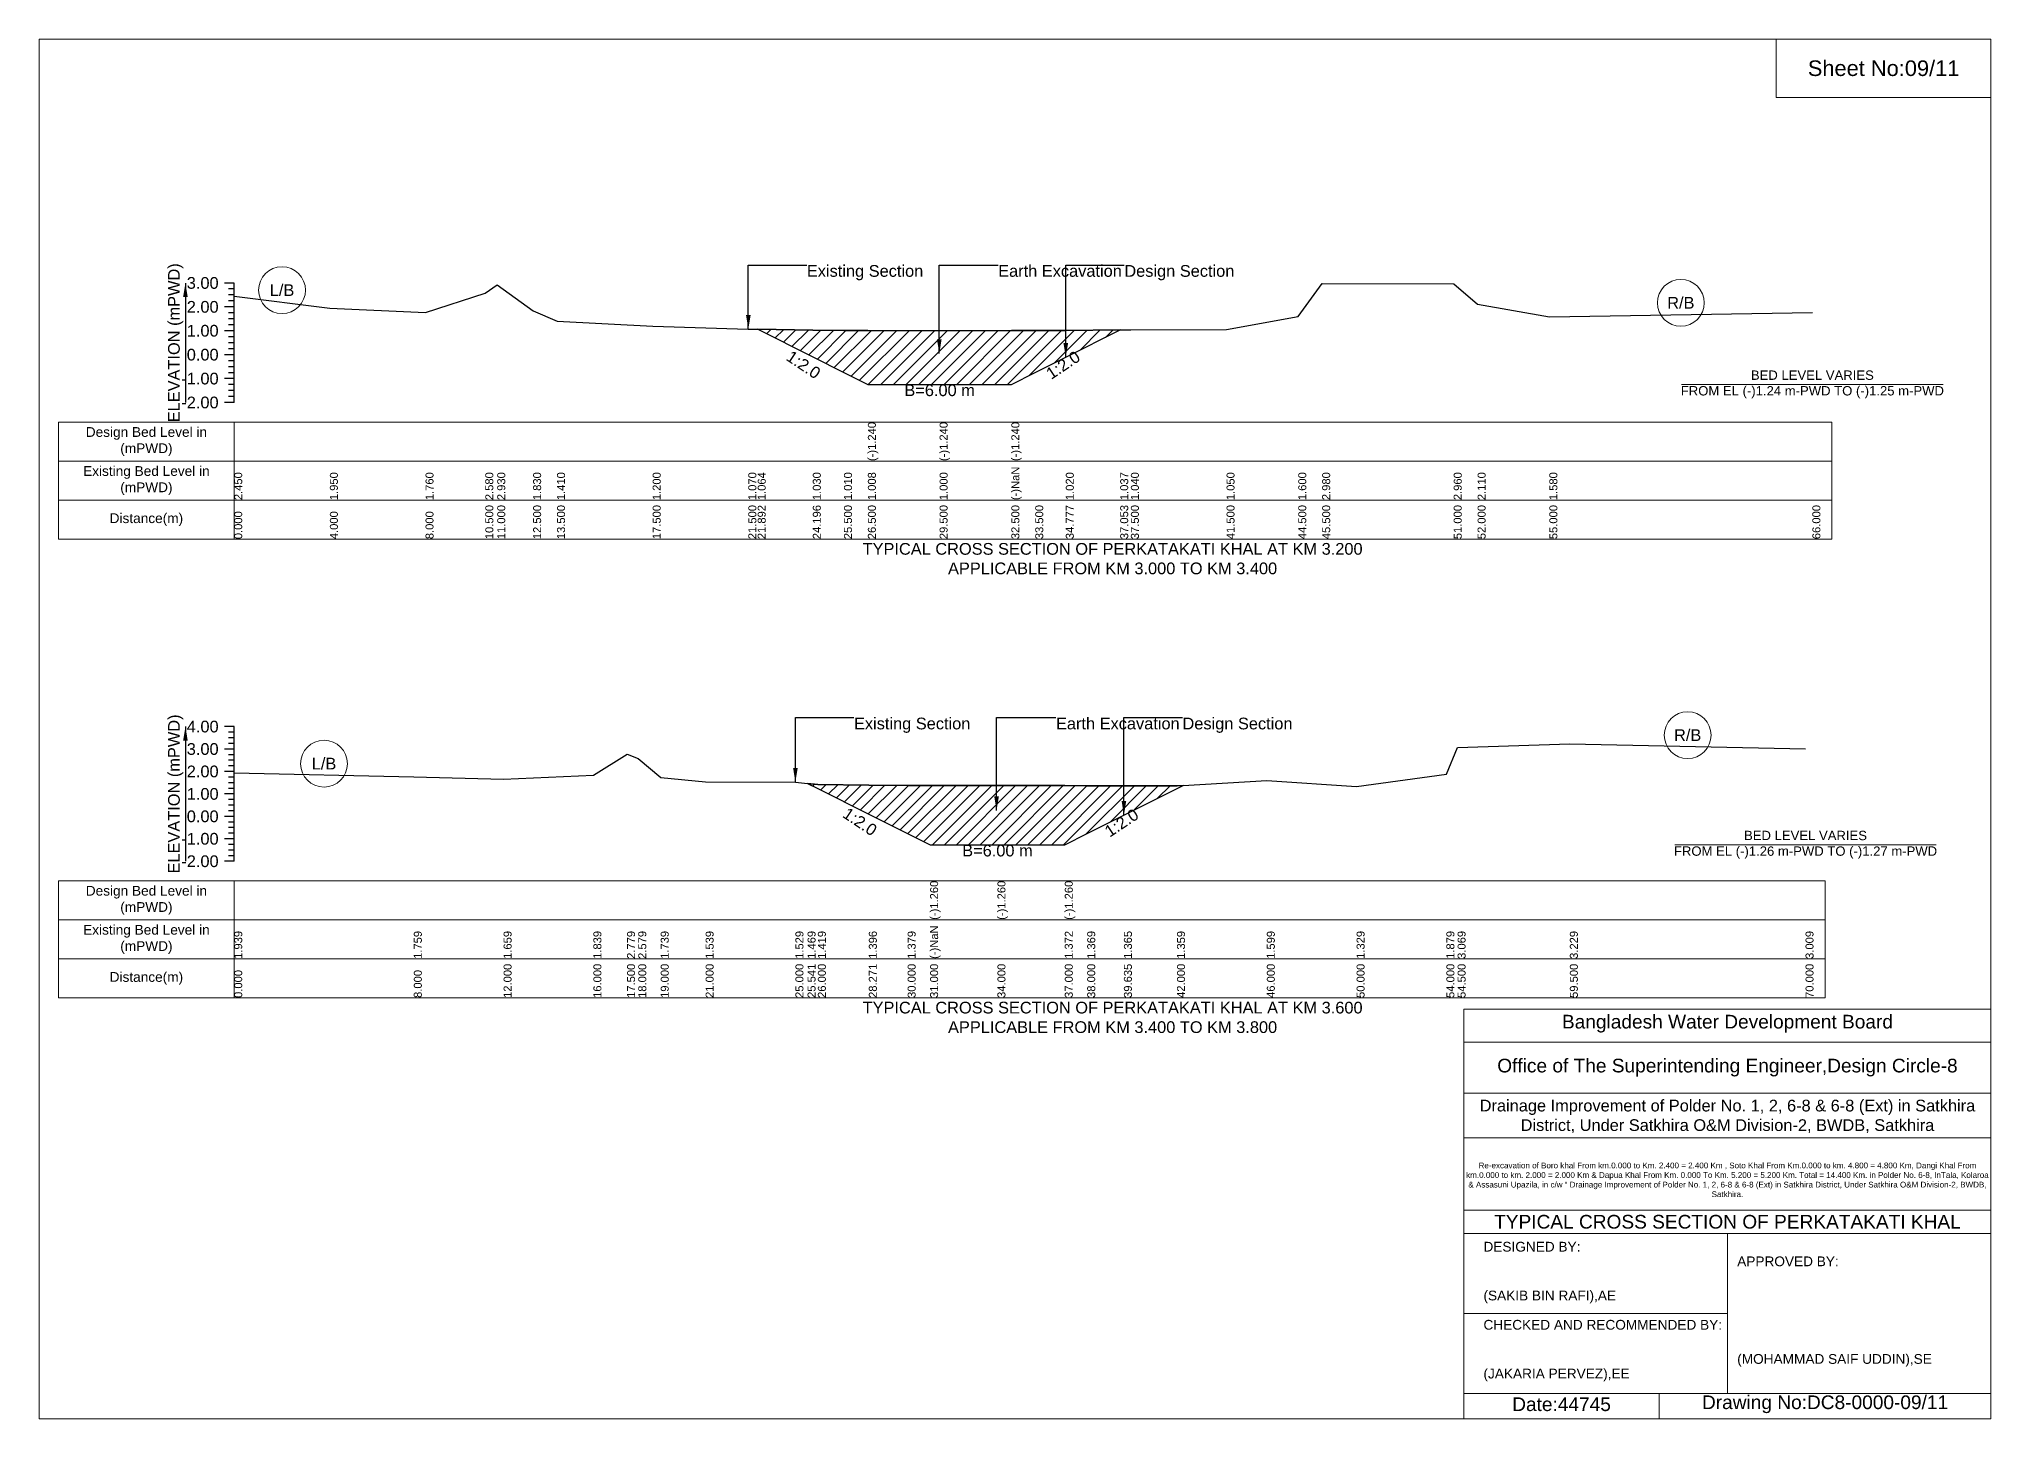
# Model space of a CAD drawing. Header units: inches. Extents: x 91000 to 208000, y -5656 to 20000.
# Drawn here: x 180000 to 188000, y -5656 to 0 of the extents above; entities that cross this region are included whole.
import ezdxf

# ---------------------------------------------------------------- set-up
doc = ezdxf.new("R2010")
doc.units = ezdxf.units.IN
doc.header["$LTSCALE"] = 7
doc.header["$MEASUREMENT"] = 0
for name, color, linetype, lineweight in [('Cross section Data Border', 7, 'Continuous', 9), ('Cross Section Labels', 7, 'Continuous', 9), ('Existing_Bed_Level for Xsection', 7, 'Continuous', 25)]:
    doc.layers.add(name, color=color, linetype=linetype, lineweight=lineweight)
doc.styles.get("Standard").update_dxf_attribs({"font": 'arial.ttf'})
doc.dimstyles.get("Standard").update_dxf_attribs({"dimtxt": 0.18, "dimasz": 0.18, "dimexe": 0.18, "dimexo": 0.0625, "dimgap": 0.09, "dimtad": 0, "dimtih": 1, "dimtoh": 1, "dimdec": 4, "dimzin": 0, "dimdsep": 46, "dimtxsty": 'Standard', "dimcen": 0.09, "dimadec": 0, "dimazin": 0, "dimtfac": 1, "dimtdec": 4, "dimtofl": 0, "dimtmove": 0, "dimatfit": 3, "dimfxl": 1, "dimtolj": 1, "dimtzin": 0, "dimarcsym": 0})

msp = doc.modelspace()

# ---------------------------------------------------------------- hatches: boundary and pattern name
at = {"layer": 'Existing_Bed_Level for Xsection'}
h = msp.add_hatch(dxfattribs=at)
h.set_pattern_fill('ANSI31', color=256, scale=294, style=0)
h.paths.add_polyline_path([(182945.4, -1189.7), (183171.2, -1302.6), (183299, -1366.5), (183397, -1415.5), (183691, -1415.5), (183985, -1415.5), (184083, -1366.5), (184208.1, -1304), (184431.2, -1192.4), (184208.1, -1194.1), (184083, -1195), (183985, -1195.3), (183691, -1196), (183397, -1195.3), (183299, -1195), (183171.2, -1193.1)])
h = msp.add_hatch(dxfattribs=at)
h.set_pattern_fill('ANSI31', color=256, scale=276, style=0)
h.paths.add_polyline_path([(183149.8, -3051.1), (183192, -3072.2), (183400.9, -3176.6), (183560, -3256.2), (183652, -3302.2), (183928, -3302.2), (184204, -3302.2), (184296, -3256.2), (184446.4, -3181), (184664, -3072.2), (184688.9, -3059.7), (184664, -3061.2), (184446.4, -3060.7), (184296, -3060.3), (184204, -3060.1), (183928, -3059.4), (183652, -3059.4), (183560, -3059.4), (183400.9, -3057.8), (183192, -3055.7)])

# ---------------------------------------------------------------- linework, layer by layer
at = {"layer": 'Cross section Data Border'}
for points in [[(180080, -1570), (187348, -1570), (187348, -2050), (180080, -2050)], [(180080, -3450.3), (187320, -3450.3), (187320, -3930.3), (180080, -3930.3)]]:
    msp.add_lwpolyline(points, close=True, dxfattribs=at)
for points in [[(180800, -1570), (180800, -2050)], [(180080, -1730), (187348, -1730)], [(180080, -1890), (187348, -1890)], [(180800, -3450.3), (180800, -3930.3)], [(180080, -3610.3), (187320, -3610.3)], [(180080, -3770.3), (187320, -3770.3)]]:
    msp.add_lwpolyline(points, dxfattribs=at)
at = {"layer": 'Cross Section Labels'}
for points in [[(180000, 0), (188000, 0), (188000, -5656), (180000, -5656)], [(187120, 0), (188000, 0), (188000, -240), (187120, -240)]]:
    msp.add_lwpolyline(points, close=True, dxfattribs=at)
for points in [[(186732.2, -1415.5), (187803.8, -1415.5)], [(186704.2, -3302.2), (187775.8, -3302.2)], [(185840, -5656), (185840, -3976), (188000, -3976)], [(185840, -4112), (188000, -4112)], [(185840, -4320), (188000, -4320)], [(185840, -4504), (188000, -4504)], [(185840, -4800), (188000, -4800)], [(185840, -4896), (188000, -4896)], [(186920, -4896), (186920, -5552)], [(185840, -5224), (186920, -5224)], [(185840, -5552), (188000, -5552)], [(186640, -5552), (186640, -5656)]]:
    msp.add_lwpolyline(points, dxfattribs=at)
for centre in [(180996, -1029.4), (186729, -1081.3), (186757, -2853.3), (181168, -2970.2)]:
    msp.add_circle(centre, 96, dxfattribs=at)
at = {"layer": 'Existing_Bed_Level for Xsection'}
for points in [[(180800, -1000), (180760, -1000)], [(180800, -1024.5), (180776, -1024.5)], [(180800, -1490), (180800, -1392), (180800, -1294), (180800, -1196), (180800, -1098), (180800, -1000)], [(180800, -1053.9), (181192, -1102.9), (181584, -1121.5), (181829, -1041.2), (181878, -1006.9), (182025, -1114.7), (182123, -1155.8), (182515, -1176.4), (182907, -1189.1), (182945.4, -1189.7), (183171.2, -1193.1), (183299, -1195), (183397, -1195.3), (183397, -1195.3), (183691, -1196), (183691, -1196), (183985, -1195.3), (183985, -1195.3), (184083, -1195), (184208.1, -1194.1), (184431.2, -1192.4), (184475, -1192.1), (184867, -1191.1), (185161, -1137.2), (185259, -1002), (185798, -1003.9), (185896, -1087.2), (186190, -1139.2), (187268, -1121.5)], [(180800, -1098), (180760, -1098)], [(180800, -1049), (180776, -1049)], [(180800, -1073.5), (180776, -1073.5)], [(180800, -1196), (180760, -1196)], [(180800, -1122.5), (180776, -1122.5)], [(180800, -1147), (180776, -1147)], [(180800, -1171.5), (180776, -1171.5)], [(180800, -1220.5), (180776, -1220.5)], [(180800, -1245), (180776, -1245)], [(180800, -1269.5), (180776, -1269.5)], [(180800, -1294), (180760, -1294)], [(180800, -1318.5), (180776, -1318.5)], [(180800, -1343), (180776, -1343)], [(180800, -1392), (180760, -1392)], [(180800, -1367.5), (180776, -1367.5)], [(180800, -1416.5), (180776, -1416.5)], [(180800, -1490), (180760, -1490)], [(180800, -1441), (180776, -1441)], [(180800, -1465.5), (180776, -1465.5)], [(180800, -2818.3), (180760, -2818.3)], [(180800, -2841.3), (180776, -2841.3)], [(180800, -2864.3), (180776, -2864.3)], [(180800, -3370.3), (180800, -3278.3), (180800, -3186.3), (180800, -3094.3), (180800, -3002.3), (180800, -2910.3), (180800, -2818.3)], [(180800, -2910.3), (180760, -2910.3)], [(180800, -2887.3), (180776, -2887.3)], [(180800, -2933.3), (180776, -2933.3)], [(180800, -2956.3), (180776, -2956.3)], [(180800, -3007.9), (181536, -3024.4), (181904, -3033.6), (182272, -3017.1), (182410, -2930.6), (182456, -2949), (182548, -3026.3), (182732, -3044.7), (183100, -3045.6), (183149.8, -3051.1), (183192, -3055.7), (183400.9, -3057.8), (183560, -3059.4), (183652, -3059.4), (183652, -3059.4), (183928, -3059.4), (183928, -3059.4), (184204, -3060.1), (184204, -3060.1), (184296, -3060.3), (184446.4, -3060.7), (184664, -3061.2), (184688.9, -3059.7), (185032, -3039.2), (185400, -3064), (185768, -3013.4), (185814, -2903.9), (186274, -2889.2), (187240, -2909.4)], [(180800, -3002.3), (180760, -3002.3)], [(180800, -2979.3), (180776, -2979.3)], [(180800, -3025.3), (180776, -3025.3)], [(180800, -3094.3), (180760, -3094.3)], [(180800, -3048.3), (180776, -3048.3)], [(180800, -3071.3), (180776, -3071.3)], [(180800, -3117.3), (180776, -3117.3)], [(180800, -3186.3), (180760, -3186.3)], [(180800, -3140.3), (180776, -3140.3)], [(180800, -3163.3), (180776, -3163.3)], [(180800, -3278.3), (180760, -3278.3)], [(180800, -3209.3), (180776, -3209.3)], [(180800, -3232.3), (180776, -3232.3)], [(180800, -3255.3), (180776, -3255.3)], [(180800, -3301.3), (180776, -3301.3)], [(180800, -3324.3), (180776, -3324.3)], [(180800, -3347.3), (180776, -3347.3)], [(180800, -3370.3), (180760, -3370.3)]]:
    msp.add_lwpolyline(points, dxfattribs=at)
for points in [[(182945.4, -1189.7), (182945.4, -1189.7), (183171.2, -1302.6), (183299, -1366.5), (183397, -1415.5), (183397, -1415.5), (183691, -1415.5), (183691, -1415.5), (183985, -1415.5), (183985, -1415.5), (184083, -1366.5), (184208.1, -1304), (184431.2, -1192.4), (184208.1, -1194.1), (184083, -1195), (183985, -1195.3), (183985, -1195.3), (183691, -1196), (183691, -1196), (183397, -1195.3), (183397, -1195.3), (183299, -1195), (183171.2, -1193.1), (182945.4, -1189.7)], [(183149.8, -3051.1), (183149.8, -3051.1), (183192, -3072.2), (183400.9, -3176.6), (183560, -3256.2), (183652, -3302.2), (183652, -3302.2), (183928, -3302.2), (183928, -3302.2), (184204, -3302.2), (184204, -3302.2), (184296, -3256.2), (184446.4, -3181), (184664, -3072.2), (184688.9, -3059.7), (184664, -3061.2), (184446.4, -3060.7), (184296, -3060.3), (184204, -3060.1), (184204, -3060.1), (183928, -3059.4), (183928, -3059.4), (183652, -3059.4), (183652, -3059.4), (183560, -3059.4), (183400.9, -3057.8), (183192, -3055.7), (183149.8, -3051.1)]]:
    msp.add_lwpolyline(points, close=True, dxfattribs=at)

# ---------------------------------------------------------------- texts
at = {"layer": 'Cross section Data Border', "char_height": 40, "width": 640, "attachment_point": 5}
for s, insert in [('Design Bed Level in (mPWD)', (180440, -1650)), ('Existing Bed Level in (mPWD)', (180440, -1810)), ('Distance(m)', (180440, -1970)), ('Design Bed Level in (mPWD)', (180440, -3530.3)), ('Existing Bed Level in (mPWD)', (180440, -3690.3)), ('Distance(m)', (180440, -3850.3))]:
    msp.add_mtext(s, dxfattribs=dict(at, insert=insert))
at = {"layer": 'Cross Section Labels'}
for s, insert, char_height, attachment_point in [('Sheet No:09/11', (187560, -120), 64, 5), ('Existing Section', (183147, -926.5), 48, 1), ('Earth Excavation', (183931, -926.5), 48, 1), ('Design Section', (184448.1, -926.5), 48, 1), ('L/B', (180996, -1029.4), 48, 5), ('R/B', (186729, -1081.3), 48, 5), ('BED LEVEL VARIES ^JFROM EL (-)1.24 m-PWD TO (-)1.25 m-PWD', (187268, -1415.5), 38.4, 5), ('B=6.00 m', (183691, -1415.5), 48, 2), ('TYPICAL CROSS SECTION OF PERKATAKATI KHAL AT KM 3.200^JAPPLICABLE FROM KM 3.000 TO KM 3.400', (184400, -2130), 48, 5), ('Existing Section', (183340, -2781.5), 48, 1), ('Earth Excavation', (184168, -2781.5), 48, 1), ('Design Section', (184686.4, -2781.5), 48, 1), ('R/B', (186757, -2853.3), 48, 5), ('L/B', (181168, -2970.2), 48, 5), ('BED LEVEL VARIES ^JFROM EL (-)1.26 m-PWD TO (-)1.27 m-PWD', (187240, -3302.2), 38.4, 5), ('B=6.00 m', (183928, -3302.2), 48, 2), ('TYPICAL CROSS SECTION OF PERKATAKATI KHAL AT KM 3.600^JAPPLICABLE FROM KM 3.400 TO KM 3.800', (184400, -4010.3), 48, 5), ('Bangladesh Water Development Board', (186920, -4036), 56, 5), ('Office of The Superintending Engineer,Design Circle-8', (186920, -4216), 56, 5)]:
    msp.add_mtext(s, dxfattribs=dict(at, insert=insert, char_height=char_height, attachment_point=attachment_point))
at = {"layer": 'Cross Section Labels', "char_height": 48, "attachment_point": 2}
for insert, rotation in [((183146.7, -1314.9), 326.30993), ((184183.6, -1316.2), 33.69007), ((183377.9, -3188.1), 326.30993), ((184423.4, -3192.5), 33.69007)]:
    msp.add_mtext('1:2.0', dxfattribs=dict(at, insert=insert, rotation=rotation))
at = {"layer": 'Cross Section Labels'}
for s, insert, char_height, width, attachment_point in [('Drainage Improvement of Polder No. 1, 2, 6-8 & 6-8 (Ext) in Satkhira District, Under Satkhira O&M Division-2, BWDB, Satkhira', (186920, -4416), 48, 2240, 5), ('Re-excavation of Boro khal From km.0.000 to Km. 2.400 = 2.400 Km , Soto Khal From Km.0.000 to km. 4.800 = 4.800 Km, Dangi Khal From km.0.000 to km. 2.000 = 2.000 Km & Dapua Khal From Km. 0.000 To Km. 5.200 = 5.200 Km. Total = 14.400 Km. in Polder No. 6-8, InTala, Kolaroa & Assasuni Upazila, in c/w “ Drainage Improvement of Polder No. 1, 2, 6-8 & 6-8 (Ext) in Satkhira District, Under Satkhira O&M Division-2, BWDB, Satkhira.', (186920, -4676), 23.565, 2160, 5), ('TYPICAL CROSS SECTION OF PERKATAKATI KHAL', (186920, -4848), 56, 2240, 5), ('DESIGNED BY:^J^J^J(SAKIB BIN RAFI),AE', (185920, -5056), 40, 1120, 4), ('APPROVED BY:^J^J^J^J^J^J(MOHAMMAD SAIF UDDIN),SE', (186960, -5216), 40, 1120, 4), ('CHECKED AND RECOMMENDED BY:^J^J^J(JAKARIA PERVEZ),EE', (185920, -5376), 40, 1120, 4), ('Date:44745', (186240, -5596), 56, 1120, 5), ('Drawing No:DC8-0000-09/11', (187320, -5596), 56, 1760, 5)]:
    msp.add_mtext(s, dxfattribs=dict(at, insert=insert, char_height=char_height, width=width, attachment_point=attachment_point))
at = {"layer": 'Existing_Bed_Level for Xsection', "rotation": 90}
for s, insert, char_height, attachment_point in [('ELEVATION (mPWD)', (180560, -1245), 48, 5), ('(-)1.240', (183397, -1730), 32.8, 1), ('(-)1.240', (183691, -1730), 32.8, 1), ('(-)1.240', (183985, -1730), 32.8, 1), ('(-)NaN', (183985, -1890), 32.8, 1), ('2.450', (180800, -1890), 32.8, 1), ('1.950', (181192, -1890), 32.8, 1), ('1.760', (181584, -1890), 32.8, 1), ('2.580', (181829, -1890), 32.8, 1), ('2.930', (181878, -1890), 32.8, 1), ('1.830', (182025, -1890), 32.8, 1), ('1.410', (182123, -1890), 32.8, 1), ('1.200', (182515, -1890), 32.8, 1), ('1.070', (182907, -1890), 32.8, 1), ('1.064', (182945.4, -1890), 32.8, 1), ('1.030', (183171.2, -1890), 32.8, 1), ('1.010', (183299, -1890), 32.8, 1), ('1.008', (183397, -1890), 32.8, 1), ('1.000', (183691, -1890), 32.8, 1), ('1.020', (184208.1, -1890), 32.8, 1), ('1.037', (184431.2, -1890), 32.8, 1), ('1.040', (184475, -1890), 32.8, 1), ('1.050', (184867, -1890), 32.8, 1), ('1.600', (185161, -1890), 32.8, 1), ('2.980', (185259, -1890), 32.8, 1), ('2.960', (185798, -1890), 32.8, 1), ('2.110', (185896, -1890), 32.8, 1), ('1.580', (186190, -1890), 32.8, 1), ('10.500', (181829, -2050), 32.8, 1), ('11.000', (181878, -2050), 32.8, 1), ('12.500', (182025, -2050), 32.8, 1), ('13.500', (182123, -2050), 32.8, 1), ('17.500', (182515, -2050), 32.8, 1), ('21.500', (182907, -2050), 32.8, 1), ('21.892', (182945.4, -2050), 32.8, 1), ('24.196', (183171.2, -2050), 32.8, 1), ('25.500', (183299, -2050), 32.8, 1), ('26.500', (183397, -2050), 32.8, 1), ('29.500', (183691, -2050), 32.8, 1), ('32.500', (183985, -2050), 32.8, 1), ('33.500', (184083, -2050), 32.8, 1), ('34.777', (184208.1, -2050), 32.8, 1), ('37.053', (184431.2, -2050), 32.8, 1), ('37.500', (184475, -2050), 32.8, 1), ('41.500', (184867, -2050), 32.8, 1), ('44.500', (185161, -2050), 32.8, 1), ('45.500', (185259, -2050), 32.8, 1), ('51.000', (185798, -2050), 32.8, 1), ('52.000', (185896, -2050), 32.8, 1), ('55.000', (186190, -2050), 32.8, 1), ('66.000', (187268, -2050), 32.8, 1), ('0.000', (180800, -2050), 32.8, 1), ('4.000', (181192, -2050), 32.8, 1), ('8.000', (181584, -2050), 32.8, 1), ('ELEVATION (mPWD)', (180560, -3094.3), 48, 5), ('(-)1.260', (183652, -3610.3), 32.8, 1), ('(-)1.260', (183928, -3610.3), 32.8, 1), ('(-)1.260', (184204, -3610.3), 32.8, 1), ('1.939', (180800, -3770.3), 32.8, 1), ('1.759', (181536, -3770.3), 32.8, 1), ('1.659', (181904, -3770.3), 32.8, 1), ('1.839', (182272, -3770.3), 32.8, 1), ('2.779', (182410, -3770.3), 32.8, 1), ('2.579', (182456, -3770.3), 32.8, 1), ('1.739', (182548, -3770.3), 32.8, 1), ('1.539', (182732, -3770.3), 32.8, 1), ('1.529', (183100, -3770.3), 32.8, 1), ('1.469', (183149.8, -3770.3), 32.8, 1), ('1.419', (183192, -3770.3), 32.8, 1), ('1.396', (183400.9, -3770.3), 32.8, 1), ('1.379', (183560, -3770.3), 32.8, 1), ('(-)NaN', (183652, -3770.3), 32.8, 1), ('1.372', (184204, -3770.3), 32.8, 1), ('1.369', (184296, -3770.3), 32.8, 1), ('1.365', (184446.4, -3770.3), 32.8, 1), ('1.359', (184664, -3770.3), 32.8, 1), ('1.599', (185032, -3770.3), 32.8, 1), ('1.329', (185400, -3770.3), 32.8, 1), ('1.879', (185768, -3770.3), 32.8, 1), ('3.069', (185814, -3770.3), 32.8, 1), ('3.229', (186274, -3770.3), 32.8, 1), ('3.009', (187240, -3770.3), 32.8, 1), ('0.000', (180800, -3930.3), 32.8, 1), ('8.000', (181536, -3930.3), 32.8, 1), ('12.000', (181904, -3930.3), 32.8, 1), ('16.000', (182272, -3930.3), 32.8, 1), ('17.500', (182410, -3930.3), 32.8, 1), ('18.000', (182456, -3930.3), 32.8, 1), ('19.000', (182548, -3930.3), 32.8, 1), ('21.000', (182732, -3930.3), 32.8, 1), ('25.000', (183100, -3930.3), 32.8, 1), ('25.541', (183149.8, -3930.3), 32.8, 1), ('26.000', (183192, -3930.3), 32.8, 1), ('28.271', (183400.9, -3930.3), 32.8, 1), ('30.000', (183560, -3930.3), 32.8, 1), ('31.000', (183652, -3930.3), 32.8, 1), ('34.000', (183928, -3930.3), 32.8, 1), ('37.000', (184204, -3930.3), 32.8, 1), ('38.000', (184296, -3930.3), 32.8, 1), ('39.635', (184446.4, -3930.3), 32.8, 1), ('42.000', (184664, -3930.3), 32.8, 1), ('46.000', (185032, -3930.3), 32.8, 1), ('50.000', (185400, -3930.3), 32.8, 1), ('54.000', (185768, -3930.3), 32.8, 1), ('54.500', (185814, -3930.3), 32.8, 1), ('59.500', (186274, -3930.3), 32.8, 1), ('70.000', (187240, -3930.3), 32.8, 1)]:
    msp.add_mtext(s, dxfattribs=dict(at, insert=insert, char_height=char_height, attachment_point=attachment_point))
at = {"layer": 'Existing_Bed_Level for Xsection', "char_height": 48, "attachment_point": 6}
for s, insert in [('3.00', (180736, -1000)), ('2.00', (180736, -1098)), ('1.00', (180736, -1196)), ('0.00', (180736, -1294)), ('-1.00', (180736, -1392)), ('-2.00', (180736, -1490)), ('4.00', (180736, -2818.3)), ('3.00', (180736, -2910.3)), ('2.00', (180736, -3002.3)), ('1.00', (180736, -3094.3)), ('0.00', (180736, -3186.3)), ('-1.00', (180736, -3278.3)), ('-2.00', (180736, -3370.3))]:
    msp.add_mtext(s, dxfattribs=dict(at, insert=insert))

# ---------------------------------------------------------------- leaders
at = {"layer": 'Cross Section Labels', "annotation_type": 0, "has_hookline": 1, "hookline_direction": 0}
for points, text_width in [([(182907, -1189.1), (182907, -926.5), (183146.9, -926.5)], 467.2), ([(183689.7, -1289.1), (183689.7, -926.5), (183930.9, -926.5)], 497), ([(184208.1, -1304), (184208.1, -926.5), (184448, -926.5)], 441.2), ([(183100, -3045.6), (183100, -2781.5), (183339.9, -2781.5)], 467.2), ([(183924.4, -3161.8), (183924.4, -2781.5), (184167.9, -2781.5)], 497), ([(184446.4, -3181), (184446.4, -2781.5), (184686.4, -2781.5)], 441.2)]:
    msp.add_leader(points, dimstyle='Standard', override={"dimasz": 57.6}, dxfattribs=dict(at, text_width=text_width))
at = {"layer": 'Existing_Bed_Level for Xsection'}
for points in [[(180600, -1000), (180600, -1490)], [(180600, -2818.3), (180600, -3370.3)]]:
    msp.add_leader(points, dimstyle='Standard', override={"dimasz": 57.6}, dxfattribs=at)

doc.saveas('drawing.dxf')
